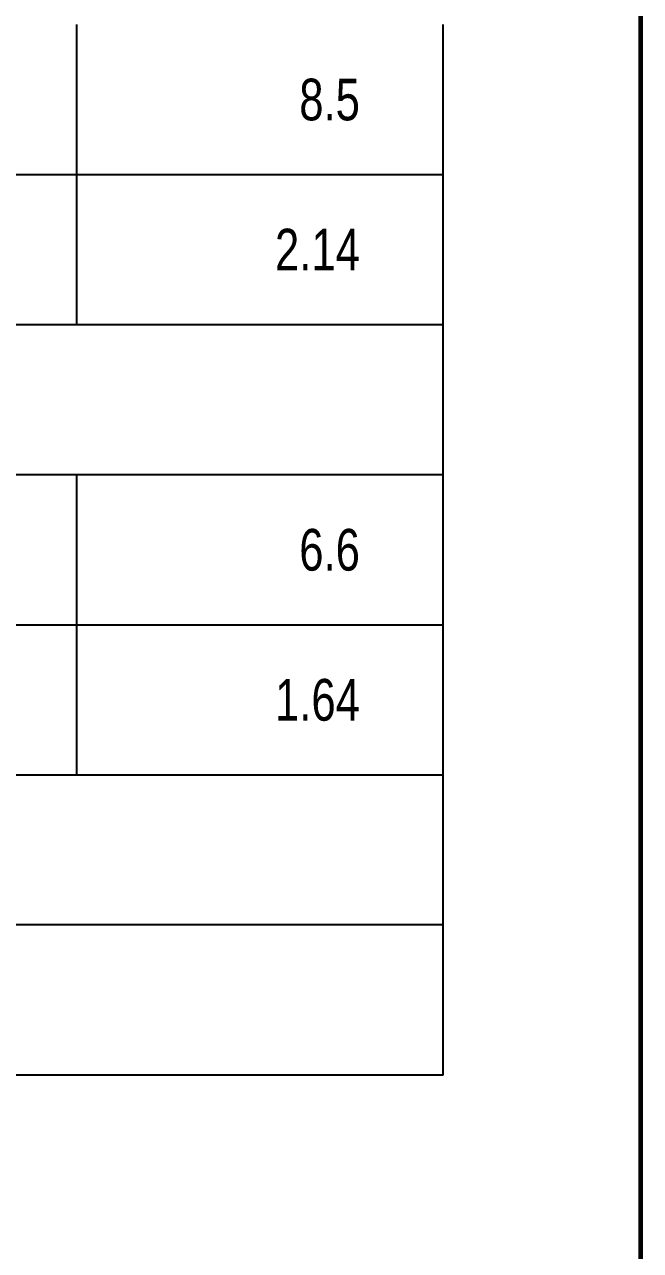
# Model space of a CAD drawing. Header units: millimetres. Extents: x -182770 to 489476, y -561170 to -280028.
# Drawn here: x 485816 to 487376, y -519822 to -516720 of the extents above; entities that cross this region are included whole.
import ezdxf
from ezdxf.enums import TextEntityAlignment as Align

# ---------------------------------------------------------------- set-up
doc = ezdxf.new("R2010")
doc.units = ezdxf.units.MM
doc.header["$MEASUREMENT"] = 0
for name, color, linetype in [('KCS_BORDER', 3, 'Continuous'), ('KCS_TEXT_TK', 2, 'Continuous'), ('KCS_THONGKE', 2, 'Continuous'), ('KCS_THONGKE_THIN', 5, 'Continuous')]:
    doc.layers.add(name, color=color, linetype=linetype)
for name, color, linetype, lineweight in [('Khungten_LCDI', 7, 'Continuous', 5), ('LC Net thay', 63, 'Continuous', 25), ('LC Text1', 3, 'Continuous', 20)]:
    doc.layers.add(name, color=color, linetype=linetype, lineweight=lineweight)
doc.styles.add('KCS_SMTEXT', font='arial.ttf', dxfattribs={"width": 0.7})
doc.styles.add('Khungten', font='VHAVAN.TTF', dxfattribs={"width": 0.9, "height": 5000})
doc.styles.add('LC 1', font='VHAVANB.TTF')
doc.styles.add('Title', font='VHBLACK.TTF', dxfattribs={"width": 0.8})

# ---------------------------------------------------------------- blocks, each defined once
blk = doc.blocks.new('TK_2')
at = {"layer": 'KCS_THONGKE'}
for p, q in [((152, 0), (152, 9)), ((174, 0), (174, 9))]:
    blk.add_line(p, q, dxfattribs=at)
at = {"layer": 'KCS_THONGKE_THIN'}
blk.add_line((0, 0), (174, 0), dxfattribs=at)
at = {"layer": 'KCS_THONGKE', "style": 'KCS_SMTEXT', "width": 0.75}
for tag, p in [('SH', (4.999, 4.5)), ('L2', (40.25, 4.501)), ('DK', (76.75, 4.5))]:
    blk.add_attdef(tag, text='', height=2.5, dxfattribs=at).set_placement(p, align=Align.MIDDLE)
for tag, p in [('DAI', (100, 4.501)), ('SL1', (114.5, 4.501)), ('SLA', (127, 4.501)), ('DT', (147, 4.501)), ('TL', (169, 4.501))]:
    blk.add_attdef(tag, text='', height=2.5, dxfattribs=at).set_placement(p, align=Align.MIDDLE_RIGHT)
blk = doc.blocks.new('lcdi fix')
at = {"layer": 'Khungten_LCDI', "color": 5, "lineweight": 60}
blk.add_line((36600, 14650), (36600, -14650), dxfattribs=at)
at = {"color": 7, "style": 'Khungten', "width": 0.8}
for tag, p in [('REVISION', (39498.8, -10746.3)), ('NGAYHT', (39546.1, -11609.4))]:
    blk.add_attdef(tag, text='', height=200, dxfattribs=at).set_placement(p, align=Align.CENTER)
at = {"layer": 'LC Text1', "color": 3, "style": 'LC 1', "width": 1.834006}
for tag, p, p2 in [('TENBANVE1', (36912.7, -8885.8), (40339.1, -8885.8)), ('TENBANVE2', (36912.7, -9562.5), (40339.1, -9562.5))]:
    blk.add_attdef(tag, text='', height=250, dxfattribs=at).set_placement(p, p2, align=Align.FIT)
at = {"layer": 'LC Text1', "style": 'Title', "width": 0.7}
blk.add_attdef('SOBANVE', text='', height=250, dxfattribs=at).set_placement((39562, -13896.2), align=Align.CENTER)
blk = doc.blocks.new('TK_4')
at = {"layer": 'KCS_THONGKE'}
for p, q in [((152, 0), (152, 9)), ((174, 0), (174, 9))]:
    blk.add_line(p, q, dxfattribs=at)
at = {"layer": 'KCS_THONGKE_THIN'}
blk.add_line((0, 0), (174, 0), dxfattribs=at)
at = {"layer": 'KCS_THONGKE', "style": 'KCS_SMTEXT', "width": 0.75}
for tag, p in [('M', (29.675, 6.001)), ('M', (50.825, 6.001)), ('SH', (4.999, 4.5)), ('L2', (40.25, 4.501)), ('DK', (76.75, 4.5))]:
    blk.add_attdef(tag, text='', height=2.5, dxfattribs=at).set_placement(p, align=Align.MIDDLE)
for tag, p in [('DAI', (100, 4.501)), ('SL1', (114.5, 4.501)), ('SLA', (127, 4.501)), ('DT', (147, 4.501)), ('TL', (169, 4.501))]:
    blk.add_attdef(tag, text='', height=2.5, dxfattribs=at).set_placement(p, align=Align.MIDDLE_RIGHT)
blk = doc.blocks.new('CTK_THKL')
at = {"layer": 'KCS_THONGKE'}
for q in [(174, 9), (-15, 0)]:
    blk.add_line((174, 0), q, dxfattribs=at)
at = {"layer": 'KCS_BORDER', "color": 5, "style": 'KCS_SMTEXT', "width": 0.7}
blk.add_attdef('TYPE', (85.493, -1.496), '', height=0.025, rotation=90, dxfattribs=at)
at = {"layer": 'KCS_THONGKE', "style": 'KCS_SMTEXT', "width": 0.8}
for tag, p in [('TL1', (58.768, 1.5)), ('TL2', (88.598, 1.5)), ('TL3', (118.648, 1.5))]:
    blk.add_attdef(tag, p, '', height=2.5, dxfattribs=at)

msp = doc.modelspace()

# ---------------------------------------------------------------- block references
at = {"layer": 'KCS_TEXT_TK'}
ref = msp.add_blockref('TK_2', (479535.4, -517100.1), dxfattribs=dict(at, xscale=42.18998783999987, yscale=42.18998783999987, zscale=42.18998783999987))
ref.add_attrib('TL', '8.5', dxfattribs={"height": 105.47, "style": 'KCS_SMTEXT', "width": 0.75}).set_placement((486665.5, -516910.2), align=Align.MIDDLE_RIGHT)
ref = msp.add_blockref('TK_4', (479535.4, -517479.8), dxfattribs=dict(at, xscale=42.1899878399999, yscale=42.1899878399999, zscale=42.1899878399999))
ref.add_attrib('TL', '2.14', dxfattribs={"height": 105.47, "style": 'KCS_SMTEXT', "width": 0.75}).set_placement((486665.5, -517289.9), align=Align.MIDDLE_RIGHT)
at = {"layer": 'KCS_TEXT_TK', "xscale": 42.18998784, "yscale": 42.18998784, "zscale": 42.18998784}
for p in [(479535.4, -517859.5), (479535.4, -518998.7), (479535.4, -519378.4)]:
    msp.add_blockref('CTK_THKL', p, dxfattribs=at)
at = {"layer": 'KCS_TEXT_TK'}
ref = msp.add_blockref('TK_2', (479535.4, -518239.3), dxfattribs=dict(at, xscale=42.18998783999987, yscale=42.18998783999987, zscale=42.18998783999987))
ref.add_attrib('TL', '6.6', dxfattribs={"height": 105.47, "style": 'KCS_SMTEXT', "width": 0.75}).set_placement((486665.5, -518049.4), align=Align.MIDDLE_RIGHT)
ref = msp.add_blockref('TK_4', (479535.4, -518619), dxfattribs=dict(at, xscale=42.1899878399999, yscale=42.1899878399999, zscale=42.1899878399999))
ref.add_attrib('TL', '1.64', dxfattribs={"height": 105.47, "style": 'KCS_SMTEXT', "width": 0.75}).set_placement((486665.5, -518429.1), align=Align.MIDDLE_RIGHT)
at = {"layer": 'LC Net thay', "xscale": 0.5000000000000013, "yscale": 0.5000000000000013, "zscale": 0.5000000000000013}
msp.add_blockref('lcdi fix', (469076.1, -520013.8), dxfattribs=at)

doc.saveas('drawing.dxf')
